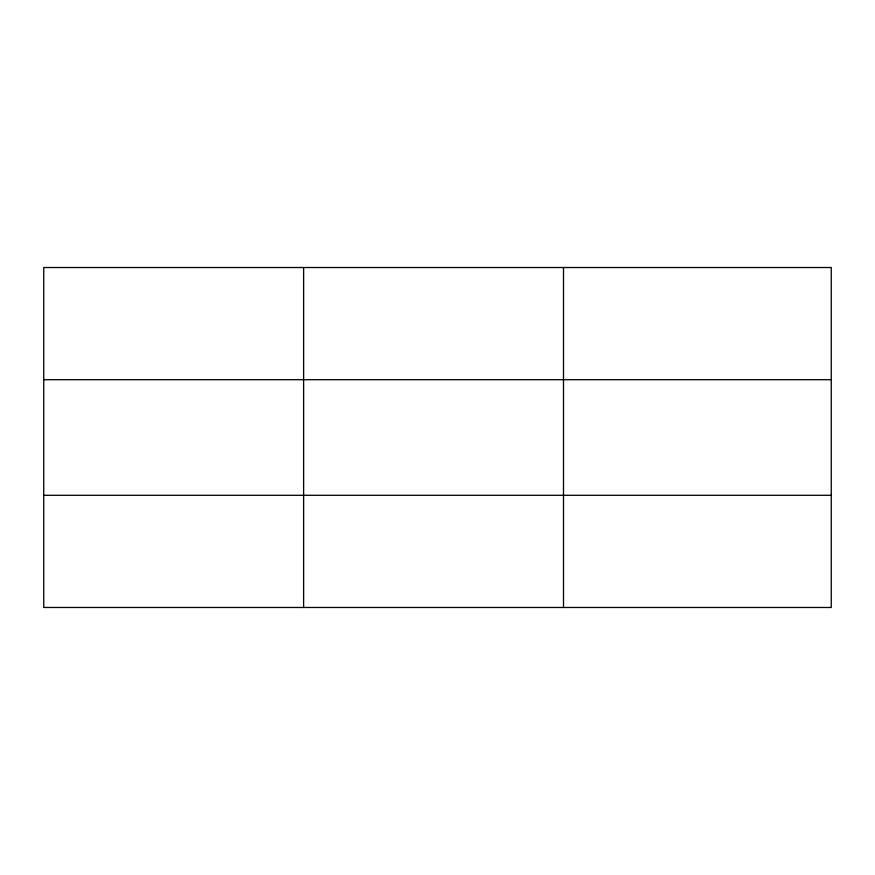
<?xml version="1.0" encoding="UTF-8"?>
<svg xmlns="http://www.w3.org/2000/svg" width="875" height="875" viewBox="0 0 875 875"><rect width="100%" height="100%" fill="white"/><g stroke="black" fill="none" stroke-linecap="round" stroke-linejoin="round"><path stroke-width="1.31" d="M303.625 607.48L303.625 267.52M563.5 607.48L563.5 267.52M831.25 379.706L831.25 267.52L43.75 267.52L43.75 607.48L831.25 607.48L831.25 379.706L43.75 379.706M43.75 495.294L831.25 495.294"/></g></svg>
